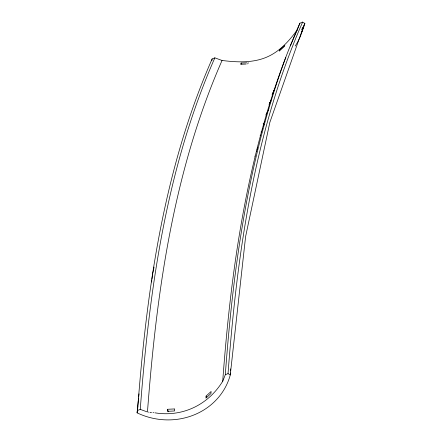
<?xml version="1.0" encoding="UTF-8"?>
<svg xmlns="http://www.w3.org/2000/svg" width="442" height="442" viewBox="0 0 442 442"><rect width="100%" height="100%" fill="white"/><g stroke="black" fill="none" stroke-linecap="round" stroke-linejoin="round"><path stroke-width="0.66" d="M137.291 410.861L137.147 412.872A66.41 61.333 12 0 0 230.26 374.954L245.614 236.547L269.835 122.401L303.764 25.84M167.501 409.281L167.358 411.314M174.369 410.966L174.557 408.933M206.077 396.087L205.922 398.132L210.967 393.502L211.11 391.468L206.094 396.071L206.823 397.618M230.404 372.938L230.26 374.954L228.033 373.628L225.304 374.739L222.707 381.358C231.713 259.399 249.713 135.76 299.891 23.211L302.621 22.1L304.853 23.426A66.41 61.333 12 0 1 301.405 32.885M137.434 408.85L138.584 397.927M230.547 370.932L230.691 368.926L230.243 369.534M138.014 406.883L137.578 406.844L137.147 412.872L137.528 410.485C146.562 290.935 163.518 169.568 212.116 58.957L214.845 57.847L222.05 60.471C237.398 62.405 253.874 63.2 268.244 56.46C280.14 50.896 289.173 40.874 296.825 30.47M137.528 410.485L140.258 409.375C149.291 289.825 166.247 168.457 214.845 57.847M225.304 374.739C233.21 267.222 248.222 158.927 285.808 57.361M228.033 373.628C237.061 254.078 254.023 132.705 302.621 22.1M138.738 396.557L139.048 393.811M151.656 282.013L151.81 280.642M151.965 279.272L152.507 274.471L154.081 267.04M211.834 60.747L211.928 60.151M212 59.703L212.116 58.957M256.647 151.689L256.791 151.114M257.084 149.96L257.233 149.385M257.531 148.236L257.675 147.661M262.465 129.909L262.775 128.799M263.41 126.578L264.04 124.368M268.172 110.533L268.338 109.992M268.504 109.456L268.841 108.384M297.455 29.415L297.621 29.001M297.781 28.586L298.593 26.52M298.753 26.106L299.891 23.211M222.05 60.471C173.419 171.065 156.479 292.449 147.462 411.999L140.258 409.375M290.35 45.913L297.295 29.829M247.763 63.919L248.271 62.698M279.283 51.073L279.83 49.852M295.184 46.056A64.184 59.399 12.5 0 0 303.229 27.056L304.853 23.426L304.306 24.63M246.94 62.808L241.128 63.046L240.581 64.272L246.133 64.051M284.272 46.498L284.841 45.255M303.229 27.056L302.516 28.155M302.041 28.885L302.278 28.52M301.56 29.614L301.803 29.249M297.234 29.907L296.941 30.31M222.586 381.518L222.354 381.838M222.238 381.998C207.668 405.187 182.027 417.314 154.86 412.817M271.09 101.019L270.3 100.704M264.57 121.893L264.874 121.506L264.559 121.467M261.388 132.722L261.841 132.141L261.415 132.086M270.786 101.406L270.327 101.98M260.432 135.086L260.128 135.467M272.946 93.787L272.018 94.925M270.178 102.168L269.869 102.55M269.631 103.864L269.012 104.621M266.261 114.329L265.802 114.898M273.2 92.505L272.891 92.886M269.714 102.743L269.405 103.119M272.736 93.074L272.427 93.455M284.654 45.443L280.057 49.659M284.046 46.73L279.51 50.885M254.758 156.159L255.117 156.032M263.15 123.672L263.515 123.55M266.266 113.196L267.117 112.914M269.355 102.953L270.084 102.715M272.913 92.792L273.399 92.638M174.27 408.955L167.75 409.275M174.104 410.994L167.728 411.309M273.405 90.87L273.99 90.825M273.388 90.743L274.046 90.72M167.374 409.281L168.601 411.734M153.706 412.712L152.982 412.64M151.529 412.485L151.092 412.441M150.799 412.408L149.921 412.303M148.6 412.143L148.302 412.11M260.995 132.025L261.31 132.07M241.128 63.046L241.641 64.068M274.25 88.229L274.355 88.975"/></g></svg>
